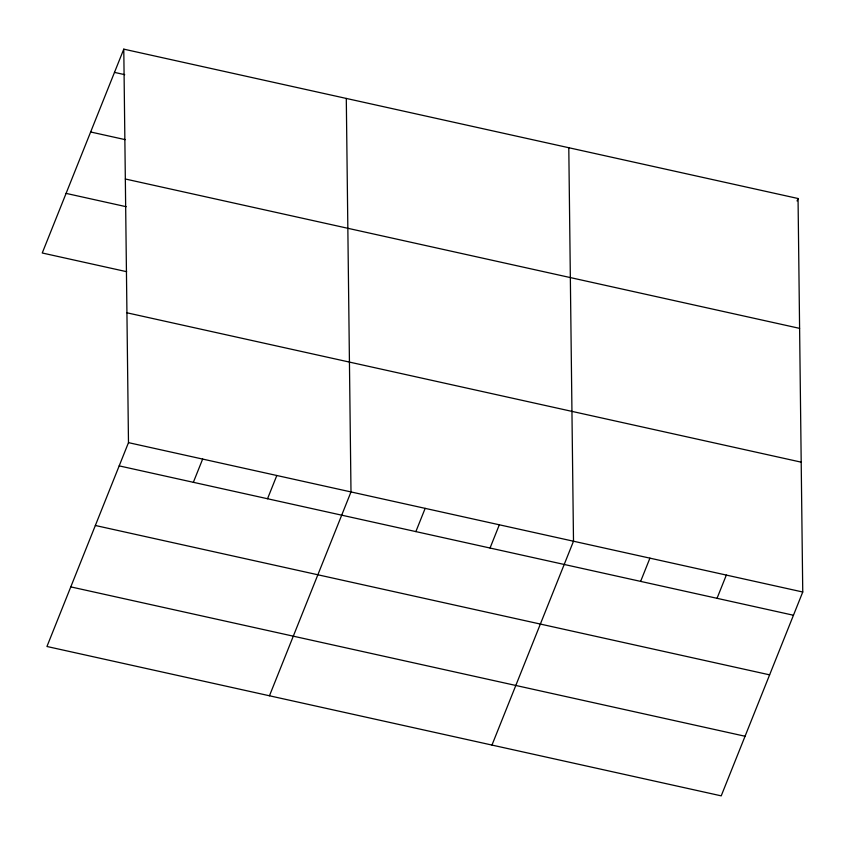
<?xml version="1.0" encoding="UTF-8"?>
<svg xmlns="http://www.w3.org/2000/svg" width="845" height="845" viewBox="0 0 845 845"><rect width="100%" height="100%" fill="white"/><g stroke="black" fill="none" stroke-linecap="round" stroke-linejoin="round"><path stroke-width="1.27" d="M123.782 49.147L128.482 442.643L46.95 646.488L721.218 795.853L802.75 592.007L798.05 198.512L123.782 49.147L42.25 252.993L126.644 271.689M193.357 482.315L202.652 459.078M267.527 498.74L276.822 475.503M269.46 695.773L350.992 491.938L346.292 98.442M415.867 531.6L425.162 508.363M490.037 548.035L499.332 524.798M491.97 745.068L573.501 541.222L568.791 147.727M640.626 581.392L649.921 558.154M797.067 200.962L798.05 198.512M717.035 598.323L726.33 575.086M114.487 72.385L124.711 74.656M90.647 131.989L125.176 139.636M125.335 179.003L799.602 328.367M66.09 193.389L126.19 206.708M126.93 312.798L801.197 462.162M128.482 442.643L802.75 592.007M119.187 465.88L793.455 615.245M95.348 525.484L769.615 674.849M70.79 586.884L745.058 736.248"/></g></svg>
